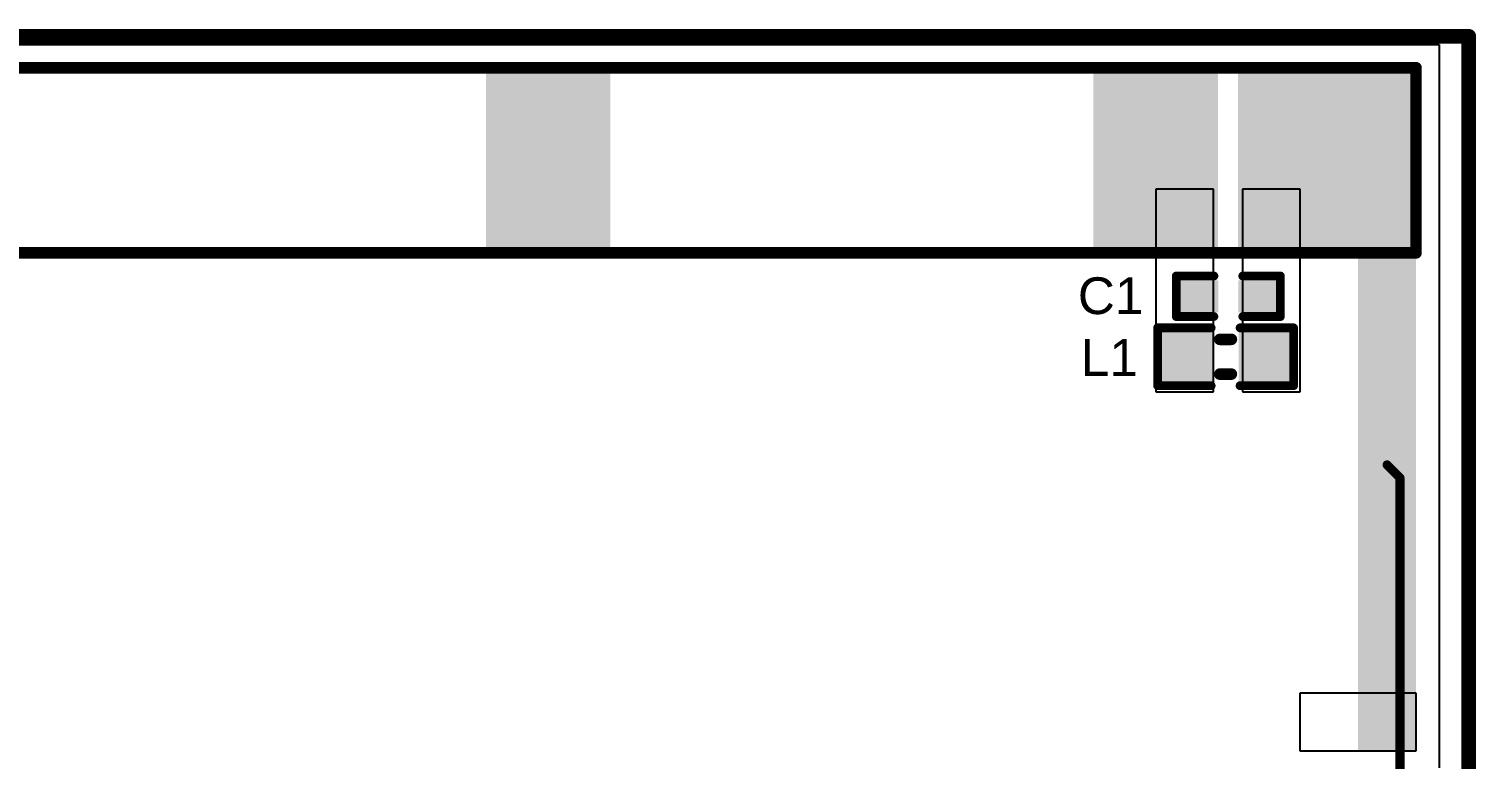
# Model space of a CAD drawing. Header units: inches. Extents: x -12 to 5355, y -7 to 5366.
# Drawn here: x 10.24 to 35.26, y 62.52 to 75.13 of the extents above; entities that cross this region are included whole.
import ezdxf

# ---------------------------------------------------------------- set-up
doc = ezdxf.new("R2010")
doc.units = ezdxf.units.IN
for name, color, linetype in [('Board Outline', 216, 'Continuous'), ('Multi-Layer', 9, 'Continuous'), ('TOP LAYER', 1, 'Continuous'), ('Top Overlay', 2, 'Continuous'), ('Top Paste', 8, 'Continuous'), ('Top Solder', 216, 'Continuous')]:
    doc.layers.add(name, color=color, linetype=linetype)
doc.styles.add('Arial', font='', dxfattribs={"height": 0.2})
doc.styles.get('Arial').set_extended_font_data('Arial')

# ---------------------------------------------------------------- blocks, each defined once
blk = doc.blocks.new('FR01_S4_210_DF_41')
at = {"layer": 'TOP LAYER'}
for points in [[(-1, 1.5), (1, 1.5), (1, -1.5), (-1, -1.5)], [(9.5, 1.5), (11.5, 1.5), (11.5, -1.5), (9.5, -1.5)], [(12, 1.5), (15, 1.5), (15, -1.5), (12, -1.5)], [(15, -10.211), (15, -0.312), (14, -0.312), (14, -10.211)]]:
    blk.add_hatch(color=1, dxfattribs=at).paths.add_polyline_path(points)
at = {"layer": 'Top Paste'}
for points in [[(-1, 1.5), (1, 1.5), (1, -1.5), (-1, -1.5)], [(9.5, 1.5), (11.5, 1.5), (11.5, -1.5), (9.5, -1.5)], [(12, 1.5), (15, 1.5), (15, -1.5), (12, -1.5)]]:
    blk.add_hatch(color=8, dxfattribs=at).paths.add_polyline_path(points)
at = {"layer": 'Top Solder'}
for points in [[(-1.076, 1.576), (1.076, 1.576), (1.076, -1.576), (-1.076, -1.576)], [(9.424, 1.576), (11.576, 1.576), (11.576, -1.576), (9.424, -1.576)], [(11.924, 1.576), (15.076, 1.576), (15.076, -1.576), (11.924, -1.576)]]:
    blk.add_hatch(color=216, dxfattribs=at).paths.add_polyline_path(points)
at = {"layer": 'Multi-Layer'}
for p, q in [((-19.025, 2), (15.4, 2)), ((15.4, 2), (15.4, -10.5))]:
    blk.add_line(p, q, dxfattribs=at)
at = {"layer": 'TOP LAYER'}
for p, q in [((11.5, -0.5), (10.5, -0.5)), ((10.5, -0.5), (10.5, -4)), ((11.5, -4), (11.5, -0.5)), ((13, -0.5), (12, -0.5)), ((12, -0.5), (12, -4)), ((13, -4), (13, -0.5)), ((10.5, -4), (11.5, -4)), ((12, -4), (13, -4)), ((13, -9.2), (15, -9.2)), ((13, -10.211), (13, -9.2)), ((15, -9.2), (15, -10.211)), ((15, -10.211), (13, -10.211))]:
    blk.add_line(p, q, dxfattribs=at)
at = {"layer": 'Top Overlay'}
for points in [[(-15, 1.6, 0.2, 0.2, 0), (15, 1.6, 0.2, 0.2, 0)], [(15, -1.6, 0.2, 0.2, 0), (15, 1.6, 0.2, 0.2, 0)], [(-15, -1.6, 0.2, 0.2, 0), (15, -1.6, 0.2, 0.2, 0)]]:
    blk.add_lwpolyline(points, format="xyseb", dxfattribs=at)
for points in [[(14.95, 1.6, 0.1, 0.1, 1), (15.05, 1.6, 0.1, 0.1, 1)], [(14.95, 1.6, 0.1, 0.1, 1), (15.05, 1.6, 0.1, 0.1, 1)], [(14.95, -1.6, 0.1, 0.1, 1), (15.05, -1.6, 0.1, 0.1, 1)], [(14.95, -1.6, 0.1, 0.1, 1), (15.05, -1.6, 0.1, 0.1, 1)]]:
    blk.add_lwpolyline(points, format="xyseb", close=True, dxfattribs=at)
blk = doc.blocks.new('INDC1608X06L_WW_165')
at = {"layer": 'TOP LAYER'}
for points in [[(-1.05, -0.4), (-1.05, 0.4), (-0.3, 0.4), (-0.3, -0.4)], [(0.3, -0.4), (0.3, 0.4), (1.05, 0.4), (1.05, -0.4)]]:
    blk.add_hatch(color=1, dxfattribs=at).paths.add_polyline_path(points)
at = {"layer": 'Top Paste'}
for points in [[(-1.05, -0.4), (-1.05, 0.4), (-0.3, 0.4), (-0.3, -0.4)], [(0.3, -0.4), (0.3, 0.4), (1.05, 0.4), (1.05, -0.4)]]:
    blk.add_hatch(color=8, dxfattribs=at).paths.add_polyline_path(points)
at = {"layer": 'Top Solder'}
for points in [[(-1.126, -0.476), (-1.126, 0.476), (-0.224, 0.476), (-0.224, -0.476)], [(0.224, -0.476), (0.224, 0.476), (1.126, 0.476), (1.126, -0.476)]]:
    blk.add_hatch(color=216, dxfattribs=at).paths.add_polyline_path(points)
at = {"layer": 'Top Overlay'}
for points in [[(-1.175, 0.5, 0.152, 0.152, 0), (-1.175, -0.5, 0.152, 0.152, 0)], [(-0.25, 0.5, 0.152, 0.152, 0), (-1.175, 0.5, 0.152, 0.152, 0)], [(1.175, 0.5, 0.152, 0.152, 0), (0.25, 0.5, 0.152, 0.152, 0)], [(1.175, 0.5, 0.152, 0.152, 0), (1.175, -0.5, 0.152, 0.152, 0)], [(0.1, 0.3, 0.2, 0.2, 0), (-0.1, 0.3, 0.2, 0.2, 0)], [(0.1, -0.3, 0.2, 0.2, 0), (-0.1, -0.3, 0.2, 0.2, 0)], [(-0.25, -0.5, 0.152, 0.152, 0), (-1.175, -0.5, 0.152, 0.152, 0)], [(1.175, -0.5, 0.152, 0.152, 0), (0.25, -0.5, 0.152, 0.152, 0)]]:
    blk.add_lwpolyline(points, format="xyseb", dxfattribs=at)
for points in [[(-1.213, 0.5, 0.0762, 0.0762, 1), (-1.137, 0.5, 0.0762, 0.0762, 1)], [(-1.213, 0.5, 0.0762, 0.0762, 1), (-1.137, 0.5, 0.0762, 0.0762, 1)], [(-0.288, 0.5, 0.0762, 0.0762, 1), (-0.212, 0.5, 0.0762, 0.0762, 1)], [(0.212, 0.5, 0.0762, 0.0762, 1), (0.288, 0.5, 0.0762, 0.0762, 1)], [(1.137, 0.5, 0.0762, 0.0762, 1), (1.213, 0.5, 0.0762, 0.0762, 1)], [(1.137, 0.5, 0.0762, 0.0762, 1), (1.213, 0.5, 0.0762, 0.0762, 1)], [(-0.15, 0.3, 0.1, 0.1, 1), (-0.05, 0.3, 0.1, 0.1, 1)], [(0.05, 0.3, 0.1, 0.1, 1), (0.15, 0.3, 0.1, 0.1, 1)], [(-0.15, -0.3, 0.1, 0.1, 1), (-0.05, -0.3, 0.1, 0.1, 1)], [(0.05, -0.3, 0.1, 0.1, 1), (0.15, -0.3, 0.1, 0.1, 1)], [(-1.213, -0.5, 0.0762, 0.0762, 1), (-1.137, -0.5, 0.0762, 0.0762, 1)], [(-1.213, -0.5, 0.0762, 0.0762, 1), (-1.137, -0.5, 0.0762, 0.0762, 1)], [(-0.288, -0.5, 0.0762, 0.0762, 1), (-0.212, -0.5, 0.0762, 0.0762, 1)], [(0.212, -0.5, 0.0762, 0.0762, 1), (0.288, -0.5, 0.0762, 0.0762, 1)], [(1.137, -0.5, 0.0762, 0.0762, 1), (1.213, -0.5, 0.0762, 0.0762, 1)], [(1.137, -0.5, 0.0762, 0.0762, 1), (1.213, -0.5, 0.0762, 0.0762, 1)]]:
    blk.add_lwpolyline(points, format="xyseb", close=True, dxfattribs=at)
blk = doc.blocks.new('CAPC1005X04L_166')
at = {"layer": 'TOP LAYER'}
for points in [[(-0.8, -0.25), (-0.8, 0.25), (-0.2, 0.25), (-0.2, -0.25)], [(0.2, -0.25), (0.2, 0.25), (0.8, 0.25), (0.8, -0.25)]]:
    blk.add_hatch(color=1, dxfattribs=at).paths.add_polyline_path(points)
at = {"layer": 'Top Paste'}
for points in [[(-0.8, -0.25), (-0.8, 0.25), (-0.2, 0.25), (-0.2, -0.25)], [(0.2, -0.25), (0.2, 0.25), (0.8, 0.25), (0.8, -0.25)]]:
    blk.add_hatch(color=8, dxfattribs=at).paths.add_polyline_path(points)
at = {"layer": 'Top Solder'}
for points in [[(-0.825, -0.275), (-0.825, 0.275), (-0.175, 0.275), (-0.175, -0.275)], [(0.175, -0.275), (0.175, 0.275), (0.825, 0.275), (0.825, -0.275)]]:
    blk.add_hatch(color=216, dxfattribs=at).paths.add_polyline_path(points)
at = {"layer": 'Top Overlay'}
for points in [[(-0.9, 0.35, 0.152, 0.152, 0), (-0.9, -0.35, 0.152, 0.152, 0)], [(-0.25, 0.35, 0.152, 0.152, 0), (-0.9, 0.35, 0.152, 0.152, 0)], [(0.9, 0.35, 0.152, 0.152, 0), (0.25, 0.35, 0.152, 0.152, 0)], [(0.9, 0.35, 0.152, 0.152, 0), (0.9, -0.35, 0.152, 0.152, 0)], [(-0.25, -0.35, 0.152, 0.152, 0), (-0.9, -0.35, 0.152, 0.152, 0)], [(0.9, -0.35, 0.152, 0.152, 0), (0.25, -0.35, 0.152, 0.152, 0)]]:
    blk.add_lwpolyline(points, format="xyseb", dxfattribs=at)
for points in [[(-0.938, 0.35, 0.0762, 0.0762, 1), (-0.862, 0.35, 0.0762, 0.0762, 1)], [(-0.938, 0.35, 0.0762, 0.0762, 1), (-0.862, 0.35, 0.0762, 0.0762, 1)], [(-0.288, 0.35, 0.0762, 0.0762, 1), (-0.212, 0.35, 0.0762, 0.0762, 1)], [(0.212, 0.35, 0.0762, 0.0762, 1), (0.288, 0.35, 0.0762, 0.0762, 1)], [(0.862, 0.35, 0.0762, 0.0762, 1), (0.938, 0.35, 0.0762, 0.0762, 1)], [(0.862, 0.35, 0.0762, 0.0762, 1), (0.938, 0.35, 0.0762, 0.0762, 1)], [(-0.938, -0.35, 0.0762, 0.0762, 1), (-0.862, -0.35, 0.0762, 0.0762, 1)], [(-0.938, -0.35, 0.0762, 0.0762, 1), (-0.862, -0.35, 0.0762, 0.0762, 1)], [(-0.288, -0.35, 0.0762, 0.0762, 1), (-0.212, -0.35, 0.0762, 0.0762, 1)], [(0.212, -0.35, 0.0762, 0.0762, 1), (0.288, -0.35, 0.0762, 0.0762, 1)], [(0.862, -0.35, 0.0762, 0.0762, 1), (0.938, -0.35, 0.0762, 0.0762, 1)], [(0.862, -0.35, 0.0762, 0.0762, 1), (0.938, -0.35, 0.0762, 0.0762, 1)]]:
    blk.add_lwpolyline(points, format="xyseb", close=True, dxfattribs=at)

msp = doc.modelspace()

# ---------------------------------------------------------------- linework, layer by layer
at = {"layer": 'Board Outline'}
for points in [[(0, 75.006, 0.254, 0.254, 0), (35.128, 75.006, 0.254, 0.254, 0)], [(35.128, 75.006, 0.254, 0.254, 0), (35.128, 0, 0.254, 0.254, 0)]]:
    msp.add_lwpolyline(points, format="xyseb", dxfattribs=at)
msp.add_lwpolyline([(35.065, 75.006, 0.127, 0.127, 1), (35.192, 75.006, 0.127, 0.127, 1)], format="xyseb", close=True, dxfattribs=at)
msp.add_lwpolyline([(35.065, 75.006, 0.127, 0.127, 1), (35.192, 75.006, 0.127, 0.127, 1)], format="xyseb", close=True, dxfattribs=at)
at = {"layer": 'TOP LAYER'}
for points in [[(33.717, 67.601, 0.157, 0.157, 0), (33.94, 67.378, 0.157, 0.157, 0)], [(33.94, 59.718, 0.157, 0.157, 0), (33.94, 67.378, 0.157, 0.157, 0)]]:
    msp.add_lwpolyline(points, format="xyseb", dxfattribs=at)
for points in [[(33.678, 67.601, 0.0783, 0.0783, 1), (33.756, 67.601, 0.0783, 0.0783, 1)], [(33.901, 67.378, 0.0783, 0.0783, 1), (33.979, 67.378, 0.0783, 0.0783, 1)], [(33.901, 67.378, 0.0783, 0.0783, 1), (33.979, 67.378, 0.0783, 0.0783, 1)]]:
    msp.add_lwpolyline(points, format="xyseb", close=True, dxfattribs=at)

# ---------------------------------------------------------------- block references
msp.add_blockref('FR01_S4_210_DF_41', (19.217, 72.863))
at = {"rotation": 180}
for name, p in [('CAPC1005X04L_166', (30.973, 70.514)), ('INDC1608X06L_WW_165', (30.926, 69.469))]:
    msp.add_blockref(name, p, dxfattribs=at)

# ---------------------------------------------------------------- texts
at = {"layer": 'Top Overlay', "style": 'Arial'}
for s, p in [('C1', (28.372, 70.206)), ('L1', (28.423, 69.139))]:
    msp.add_text(s, height=0.635, dxfattribs=at).set_placement(p)

doc.saveas('drawing.dxf')
